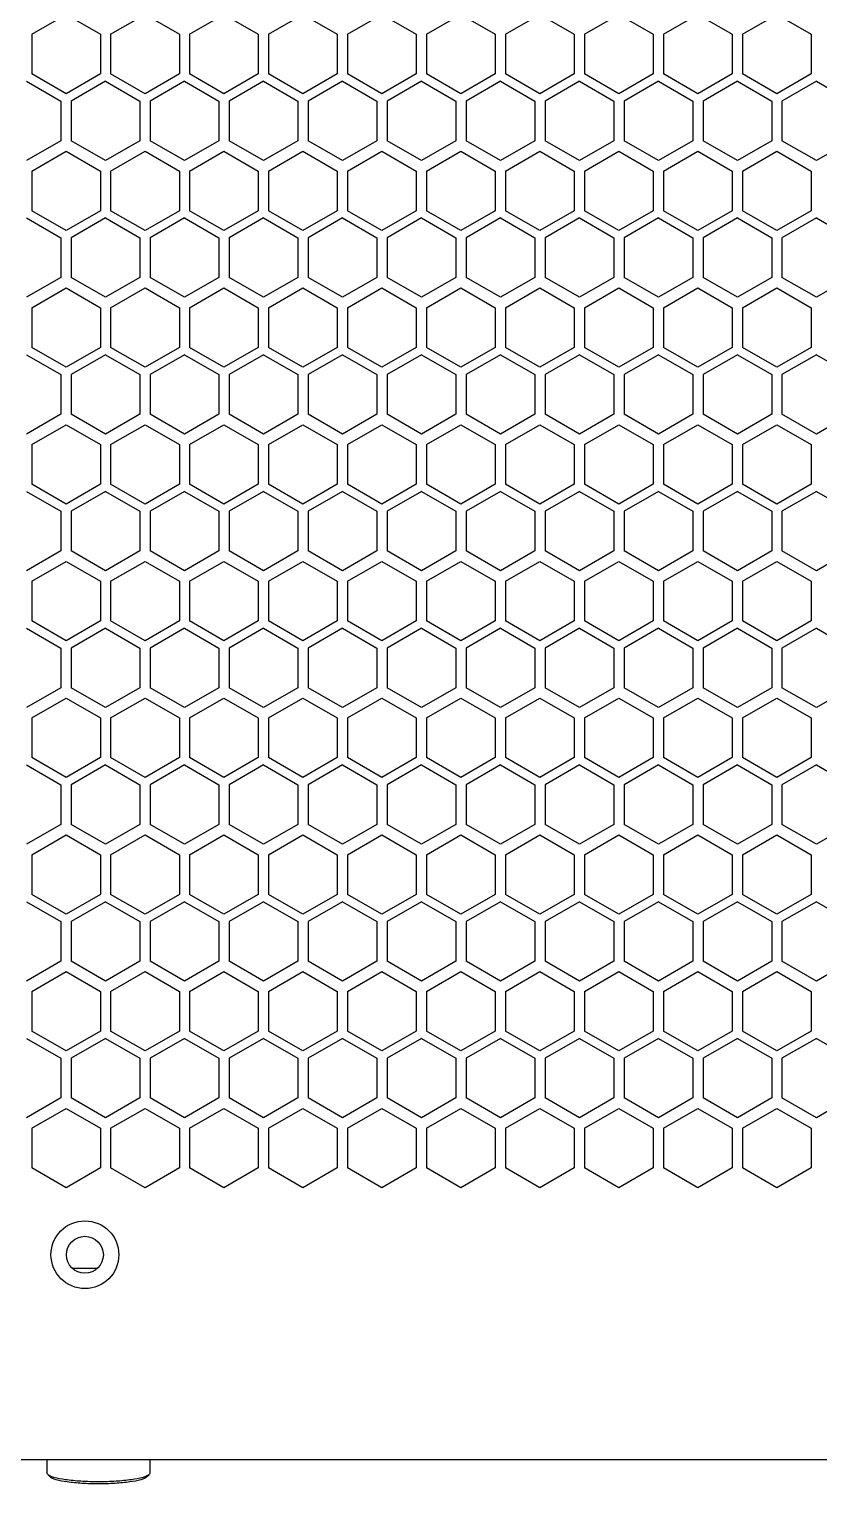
# Model space of a CAD drawing. Extents: x 61367 to 140945, y -1257 to 25588.
# Drawn here: x 92770.2 to 92862.2, y 20052.9 to 20222.4 of the extents above; entities that cross this region are included whole.
import ezdxf

# ---------------------------------------------------------------- set-up
doc = ezdxf.new("R2010")
doc.units = 0
doc.header["$MEASUREMENT"] = 0
doc.layers.get('0').update_dxf_attribs({"linetype": 'CONTINUOUS'})
for name, color, linetype in [('4215-0411-4-1_0', 7, 'CONTINUOUS'), ('4215-0412-2-1_0', 7, 'CONTINUOUS'), ('SONGBUTUO-M4-8_0', 7, 'CONTINUOUS')]:
    doc.layers.add(name, color=color, linetype=linetype)

# ---------------------------------------------------------------- blocks, each defined once
blk = doc.blocks.new('RYHTHYT')
at = {"layer": '4215-0411-4-1_0', "color": 7, "linetype": 'Continuous'}
blk.add_line((-33026.25, -67865.24), (-33029.07, -67865.24), dxfattribs=at)
at = {"layer": '4215-0412-2-1_0', "color": 7, "linetype": 'Continuous'}
for p, q in [((-33033.86, -67721.45), (-33029.86, -67719.14)), ((-33029.86, -67719.14), (-33025.86, -67721.45)), ((-33024.66, -67721.45), (-33020.66, -67719.14)), ((-33020.66, -67719.14), (-33016.66, -67721.45)), ((-33015.46, -67721.45), (-33011.46, -67719.14)), ((-33011.46, -67719.14), (-33007.46, -67721.45)), ((-33006.26, -67721.45), (-33002.26, -67719.14)), ((-33002.26, -67719.14), (-32998.26, -67721.45)), ((-32997.06, -67721.45), (-32993.06, -67719.14)), ((-32993.06, -67719.14), (-32989.06, -67721.45)), ((-32987.86, -67721.45), (-32983.86, -67719.14)), ((-32983.86, -67719.14), (-32979.86, -67721.45)), ((-32978.66, -67721.45), (-32974.66, -67719.14)), ((-32974.66, -67719.14), (-32970.66, -67721.45)), ((-32969.46, -67721.45), (-32965.46, -67719.14)), ((-32965.46, -67719.14), (-32961.46, -67721.45)), ((-32960.26, -67721.45), (-32956.26, -67719.14)), ((-32956.26, -67719.14), (-32952.26, -67721.45)), ((-32951.06, -67721.45), (-32947.06, -67719.14)), ((-32947.06, -67719.14), (-32943.06, -67721.45)), ((-33033.86, -67721.45), (-33033.86, -67726.07)), ((-33025.86, -67721.45), (-33025.86, -67726.07)), ((-33024.66, -67721.45), (-33024.66, -67726.07)), ((-33016.66, -67721.45), (-33016.66, -67726.07)), ((-33015.46, -67721.45), (-33015.46, -67726.07)), ((-33007.46, -67721.45), (-33007.46, -67726.07)), ((-33006.26, -67721.45), (-33006.26, -67726.07)), ((-32998.26, -67721.45), (-32998.26, -67726.07)), ((-32997.06, -67721.45), (-32997.06, -67726.07)), ((-32989.06, -67721.45), (-32989.06, -67726.07)), ((-32987.86, -67721.45), (-32987.86, -67726.07)), ((-32979.86, -67721.45), (-32979.86, -67726.07)), ((-32978.66, -67721.45), (-32978.66, -67726.07)), ((-32970.66, -67721.45), (-32970.66, -67726.07)), ((-32969.46, -67721.45), (-32969.46, -67726.07)), ((-32961.46, -67721.45), (-32961.46, -67726.07)), ((-32960.26, -67721.45), (-32960.26, -67726.07)), ((-32952.26, -67721.45), (-32952.26, -67726.07)), ((-32951.06, -67721.45), (-32951.06, -67726.07)), ((-32943.06, -67721.45), (-32943.06, -67726.07)), ((-33029.86, -67728.38), (-33033.86, -67726.07)), ((-33025.86, -67726.07), (-33029.86, -67728.38)), ((-33020.66, -67728.38), (-33024.66, -67726.07)), ((-33016.66, -67726.07), (-33020.66, -67728.38)), ((-33011.46, -67728.38), (-33015.46, -67726.07)), ((-33007.46, -67726.07), (-33011.46, -67728.38)), ((-33002.26, -67728.38), (-33006.26, -67726.07)), ((-32998.26, -67726.07), (-33002.26, -67728.38)), ((-32993.06, -67728.38), (-32997.06, -67726.07)), ((-32989.06, -67726.07), (-32993.06, -67728.38)), ((-32983.86, -67728.38), (-32987.86, -67726.07)), ((-32979.86, -67726.07), (-32983.86, -67728.38)), ((-32974.66, -67728.38), (-32978.66, -67726.07)), ((-32970.66, -67726.07), (-32974.66, -67728.38)), ((-32965.46, -67728.38), (-32969.46, -67726.07)), ((-32961.46, -67726.07), (-32965.46, -67728.38)), ((-32956.26, -67728.38), (-32960.26, -67726.07)), ((-32952.26, -67726.07), (-32956.26, -67728.38)), ((-32947.06, -67728.38), (-32951.06, -67726.07)), ((-32943.06, -67726.07), (-32947.06, -67728.38)), ((-33034.46, -67726.92), (-33030.46, -67729.23)), ((-33025.26, -67726.92), (-33029.26, -67729.23)), ((-33025.26, -67726.92), (-33021.26, -67729.23)), ((-33016.06, -67726.92), (-33020.06, -67729.23)), ((-33016.06, -67726.92), (-33012.06, -67729.23)), ((-33006.86, -67726.92), (-33010.86, -67729.23)), ((-33006.86, -67726.92), (-33002.86, -67729.23)), ((-32997.66, -67726.92), (-33001.66, -67729.23)), ((-32997.66, -67726.92), (-32993.66, -67729.23)), ((-32988.46, -67726.92), (-32992.46, -67729.23)), ((-32988.46, -67726.92), (-32984.46, -67729.23)), ((-32979.26, -67726.92), (-32983.26, -67729.23)), ((-32979.26, -67726.92), (-32975.26, -67729.23)), ((-32970.06, -67726.92), (-32974.06, -67729.23)), ((-32970.06, -67726.92), (-32966.06, -67729.23)), ((-32960.86, -67726.92), (-32964.86, -67729.23)), ((-32960.86, -67726.92), (-32956.86, -67729.23)), ((-32951.66, -67726.92), (-32955.66, -67729.23)), ((-32951.66, -67726.92), (-32947.66, -67729.23)), ((-32942.46, -67726.92), (-32946.46, -67729.23)), ((-32942.46, -67726.92), (-32938.46, -67729.23)), ((-33030.46, -67729.23), (-33030.46, -67733.85)), ((-33029.26, -67729.23), (-33029.26, -67733.85)), ((-33021.26, -67729.23), (-33021.26, -67733.85)), ((-33020.06, -67729.23), (-33020.06, -67733.85)), ((-33012.06, -67729.23), (-33012.06, -67733.85)), ((-33010.86, -67729.23), (-33010.86, -67733.85)), ((-33002.86, -67729.23), (-33002.86, -67733.85)), ((-33001.66, -67729.23), (-33001.66, -67733.85)), ((-32993.66, -67729.23), (-32993.66, -67733.85)), ((-32992.46, -67729.23), (-32992.46, -67733.85)), ((-32984.46, -67729.23), (-32984.46, -67733.85)), ((-32983.26, -67729.23), (-32983.26, -67733.85)), ((-32975.26, -67729.23), (-32975.26, -67733.85)), ((-32974.06, -67729.23), (-32974.06, -67733.85)), ((-32966.06, -67729.23), (-32966.06, -67733.85)), ((-32964.86, -67729.23), (-32964.86, -67733.85)), ((-32956.86, -67729.23), (-32956.86, -67733.85)), ((-32955.66, -67729.23), (-32955.66, -67733.85)), ((-32947.66, -67729.23), (-32947.66, -67733.85)), ((-32946.46, -67729.23), (-32946.46, -67733.85)), ((-33030.46, -67733.85), (-33034.46, -67736.16)), ((-33025.26, -67736.16), (-33029.26, -67733.85)), ((-33021.26, -67733.85), (-33025.26, -67736.16)), ((-33016.06, -67736.16), (-33020.06, -67733.85)), ((-33012.06, -67733.85), (-33016.06, -67736.16)), ((-33006.86, -67736.16), (-33010.86, -67733.85)), ((-33002.86, -67733.85), (-33006.86, -67736.16)), ((-32997.66, -67736.16), (-33001.66, -67733.85)), ((-32993.66, -67733.85), (-32997.66, -67736.16)), ((-32988.46, -67736.16), (-32992.46, -67733.85)), ((-32984.46, -67733.85), (-32988.46, -67736.16)), ((-32979.26, -67736.16), (-32983.26, -67733.85)), ((-32975.26, -67733.85), (-32979.26, -67736.16)), ((-32970.06, -67736.16), (-32974.06, -67733.85)), ((-32966.06, -67733.85), (-32970.06, -67736.16)), ((-32960.86, -67736.16), (-32964.86, -67733.85)), ((-32956.86, -67733.85), (-32960.86, -67736.16)), ((-32951.66, -67736.16), (-32955.66, -67733.85)), ((-32947.66, -67733.85), (-32951.66, -67736.16)), ((-32942.46, -67736.16), (-32946.46, -67733.85)), ((-32938.46, -67733.85), (-32942.46, -67736.16)), ((-33033.86, -67737.38), (-33029.86, -67735.07)), ((-33029.86, -67735.07), (-33025.86, -67737.38)), ((-33024.66, -67737.38), (-33020.66, -67735.07)), ((-33020.66, -67735.07), (-33016.66, -67737.38)), ((-33015.46, -67737.38), (-33011.46, -67735.07)), ((-33011.46, -67735.07), (-33007.46, -67737.38)), ((-33006.26, -67737.38), (-33002.26, -67735.07)), ((-33002.26, -67735.07), (-32998.26, -67737.38)), ((-32997.06, -67737.38), (-32993.06, -67735.07)), ((-32993.06, -67735.07), (-32989.06, -67737.38)), ((-32987.86, -67737.38), (-32983.86, -67735.07)), ((-32983.86, -67735.07), (-32979.86, -67737.38)), ((-32978.66, -67737.38), (-32974.66, -67735.07)), ((-32974.66, -67735.07), (-32970.66, -67737.38)), ((-32969.46, -67737.38), (-32965.46, -67735.07)), ((-32965.46, -67735.07), (-32961.46, -67737.38)), ((-32960.26, -67737.38), (-32956.26, -67735.07)), ((-32956.26, -67735.07), (-32952.26, -67737.38)), ((-32951.06, -67737.38), (-32947.06, -67735.07)), ((-32947.06, -67735.07), (-32943.06, -67737.38)), ((-33033.86, -67737.38), (-33033.86, -67742)), ((-33025.86, -67737.38), (-33025.86, -67742)), ((-33024.66, -67737.38), (-33024.66, -67742)), ((-33016.66, -67737.38), (-33016.66, -67742)), ((-33015.46, -67737.38), (-33015.46, -67742)), ((-33007.46, -67737.38), (-33007.46, -67742)), ((-33006.26, -67737.38), (-33006.26, -67742)), ((-32998.26, -67737.38), (-32998.26, -67742)), ((-32997.06, -67737.38), (-32997.06, -67742)), ((-32989.06, -67737.38), (-32989.06, -67742)), ((-32987.86, -67737.38), (-32987.86, -67742)), ((-32979.86, -67737.38), (-32979.86, -67742)), ((-32978.66, -67737.38), (-32978.66, -67742)), ((-32970.66, -67737.38), (-32970.66, -67742)), ((-32969.46, -67737.38), (-32969.46, -67742)), ((-32961.46, -67737.38), (-32961.46, -67742)), ((-32960.26, -67737.38), (-32960.26, -67742)), ((-32952.26, -67737.38), (-32952.26, -67742)), ((-32951.06, -67737.38), (-32951.06, -67742)), ((-32943.06, -67737.38), (-32943.06, -67742)), ((-33034.46, -67742.85), (-33030.46, -67745.16)), ((-33029.86, -67744.31), (-33033.86, -67742)), ((-33025.86, -67742), (-33029.86, -67744.31)), ((-33025.26, -67742.85), (-33029.26, -67745.16)), ((-33025.26, -67742.85), (-33021.26, -67745.16)), ((-33020.66, -67744.31), (-33024.66, -67742)), ((-33016.66, -67742), (-33020.66, -67744.31)), ((-33016.06, -67742.85), (-33020.06, -67745.16)), ((-33016.06, -67742.85), (-33012.06, -67745.16)), ((-33011.46, -67744.31), (-33015.46, -67742)), ((-33007.46, -67742), (-33011.46, -67744.31)), ((-33006.86, -67742.85), (-33010.86, -67745.16)), ((-33006.86, -67742.85), (-33002.86, -67745.16)), ((-33002.26, -67744.31), (-33006.26, -67742)), ((-32998.26, -67742), (-33002.26, -67744.31)), ((-32997.66, -67742.85), (-33001.66, -67745.16)), ((-32997.66, -67742.85), (-32993.66, -67745.16)), ((-32993.06, -67744.31), (-32997.06, -67742)), ((-32989.06, -67742), (-32993.06, -67744.31)), ((-32988.46, -67742.85), (-32992.46, -67745.16)), ((-32988.46, -67742.85), (-32984.46, -67745.16)), ((-32983.86, -67744.31), (-32987.86, -67742)), ((-32979.86, -67742), (-32983.86, -67744.31)), ((-32979.26, -67742.85), (-32983.26, -67745.16)), ((-32979.26, -67742.85), (-32975.26, -67745.16)), ((-32974.66, -67744.31), (-32978.66, -67742)), ((-32970.66, -67742), (-32974.66, -67744.31)), ((-32970.06, -67742.85), (-32974.06, -67745.16)), ((-32970.06, -67742.85), (-32966.06, -67745.16)), ((-32965.46, -67744.31), (-32969.46, -67742)), ((-32961.46, -67742), (-32965.46, -67744.31)), ((-32960.86, -67742.85), (-32964.86, -67745.16)), ((-32960.86, -67742.85), (-32956.86, -67745.16)), ((-32956.26, -67744.31), (-32960.26, -67742)), ((-32952.26, -67742), (-32956.26, -67744.31)), ((-32951.66, -67742.85), (-32955.66, -67745.16)), ((-32951.66, -67742.85), (-32947.66, -67745.16)), ((-32947.06, -67744.31), (-32951.06, -67742)), ((-32943.06, -67742), (-32947.06, -67744.31)), ((-32942.46, -67742.85), (-32946.46, -67745.16)), ((-32942.46, -67742.85), (-32938.46, -67745.16)), ((-33030.46, -67745.16), (-33030.46, -67749.78)), ((-33029.26, -67745.16), (-33029.26, -67749.78)), ((-33021.26, -67745.16), (-33021.26, -67749.78)), ((-33020.06, -67745.16), (-33020.06, -67749.78)), ((-33012.06, -67745.16), (-33012.06, -67749.78)), ((-33010.86, -67745.16), (-33010.86, -67749.78)), ((-33002.86, -67745.16), (-33002.86, -67749.78)), ((-33001.66, -67745.16), (-33001.66, -67749.78)), ((-32993.66, -67745.16), (-32993.66, -67749.78)), ((-32992.46, -67745.16), (-32992.46, -67749.78)), ((-32984.46, -67745.16), (-32984.46, -67749.78)), ((-32983.26, -67745.16), (-32983.26, -67749.78)), ((-32975.26, -67745.16), (-32975.26, -67749.78)), ((-32974.06, -67745.16), (-32974.06, -67749.78)), ((-32966.06, -67745.16), (-32966.06, -67749.78)), ((-32964.86, -67745.16), (-32964.86, -67749.78)), ((-32956.86, -67745.16), (-32956.86, -67749.78)), ((-32955.66, -67745.16), (-32955.66, -67749.78)), ((-32947.66, -67745.16), (-32947.66, -67749.78)), ((-32946.46, -67745.16), (-32946.46, -67749.78)), ((-33030.46, -67749.78), (-33034.46, -67752.09)), ((-33025.26, -67752.09), (-33029.26, -67749.78)), ((-33021.26, -67749.78), (-33025.26, -67752.09)), ((-33016.06, -67752.09), (-33020.06, -67749.78)), ((-33012.06, -67749.78), (-33016.06, -67752.09)), ((-33006.86, -67752.09), (-33010.86, -67749.78)), ((-33002.86, -67749.78), (-33006.86, -67752.09)), ((-32997.66, -67752.09), (-33001.66, -67749.78)), ((-32993.66, -67749.78), (-32997.66, -67752.09)), ((-32988.46, -67752.09), (-32992.46, -67749.78)), ((-32984.46, -67749.78), (-32988.46, -67752.09)), ((-32979.26, -67752.09), (-32983.26, -67749.78)), ((-32975.26, -67749.78), (-32979.26, -67752.09)), ((-32970.06, -67752.09), (-32974.06, -67749.78)), ((-32966.06, -67749.78), (-32970.06, -67752.09)), ((-32960.86, -67752.09), (-32964.86, -67749.78)), ((-32956.86, -67749.78), (-32960.86, -67752.09)), ((-32951.66, -67752.09), (-32955.66, -67749.78)), ((-32947.66, -67749.78), (-32951.66, -67752.09)), ((-32942.46, -67752.09), (-32946.46, -67749.78)), ((-32938.46, -67749.78), (-32942.46, -67752.09)), ((-33033.86, -67753.31), (-33029.86, -67751)), ((-33029.86, -67751), (-33025.86, -67753.31)), ((-33024.66, -67753.31), (-33020.66, -67751)), ((-33020.66, -67751), (-33016.66, -67753.31)), ((-33015.46, -67753.31), (-33011.46, -67751)), ((-33011.46, -67751), (-33007.46, -67753.31)), ((-33006.26, -67753.31), (-33002.26, -67751)), ((-33002.26, -67751), (-32998.26, -67753.31)), ((-32997.06, -67753.31), (-32993.06, -67751)), ((-32993.06, -67751), (-32989.06, -67753.31)), ((-32987.86, -67753.31), (-32983.86, -67751)), ((-32983.86, -67751), (-32979.86, -67753.31)), ((-32978.66, -67753.31), (-32974.66, -67751)), ((-32974.66, -67751), (-32970.66, -67753.31)), ((-32969.46, -67753.31), (-32965.46, -67751)), ((-32965.46, -67751), (-32961.46, -67753.31)), ((-32960.26, -67753.31), (-32956.26, -67751)), ((-32956.26, -67751), (-32952.26, -67753.31)), ((-32951.06, -67753.31), (-32947.06, -67751)), ((-32947.06, -67751), (-32943.06, -67753.31)), ((-33033.86, -67753.31), (-33033.86, -67757.93)), ((-33025.86, -67753.31), (-33025.86, -67757.93)), ((-33024.66, -67753.31), (-33024.66, -67757.93)), ((-33016.66, -67753.31), (-33016.66, -67757.93)), ((-33015.46, -67753.31), (-33015.46, -67757.93)), ((-33007.46, -67753.31), (-33007.46, -67757.93)), ((-33006.26, -67753.31), (-33006.26, -67757.93)), ((-32998.26, -67753.31), (-32998.26, -67757.93)), ((-32997.06, -67753.31), (-32997.06, -67757.93)), ((-32989.06, -67753.31), (-32989.06, -67757.93)), ((-32987.86, -67753.31), (-32987.86, -67757.93)), ((-32979.86, -67753.31), (-32979.86, -67757.93)), ((-32978.66, -67753.31), (-32978.66, -67757.93)), ((-32970.66, -67753.31), (-32970.66, -67757.93)), ((-32969.46, -67753.31), (-32969.46, -67757.93)), ((-32961.46, -67753.31), (-32961.46, -67757.93)), ((-32960.26, -67753.31), (-32960.26, -67757.93)), ((-32952.26, -67753.31), (-32952.26, -67757.93)), ((-32951.06, -67753.31), (-32951.06, -67757.93)), ((-32943.06, -67753.31), (-32943.06, -67757.93)), ((-33029.86, -67760.24), (-33033.86, -67757.93)), ((-33025.86, -67757.93), (-33029.86, -67760.24)), ((-33020.66, -67760.24), (-33024.66, -67757.93)), ((-33016.66, -67757.93), (-33020.66, -67760.24)), ((-33011.46, -67760.24), (-33015.46, -67757.93)), ((-33007.46, -67757.93), (-33011.46, -67760.24)), ((-33002.26, -67760.24), (-33006.26, -67757.93)), ((-32998.26, -67757.93), (-33002.26, -67760.24)), ((-32993.06, -67760.24), (-32997.06, -67757.93)), ((-32989.06, -67757.93), (-32993.06, -67760.24)), ((-32983.86, -67760.24), (-32987.86, -67757.93)), ((-32979.86, -67757.93), (-32983.86, -67760.24)), ((-32974.66, -67760.24), (-32978.66, -67757.93)), ((-32970.66, -67757.93), (-32974.66, -67760.24)), ((-32965.46, -67760.24), (-32969.46, -67757.93)), ((-32961.46, -67757.93), (-32965.46, -67760.24)), ((-32956.26, -67760.24), (-32960.26, -67757.93)), ((-32952.26, -67757.93), (-32956.26, -67760.24)), ((-32947.06, -67760.24), (-32951.06, -67757.93)), ((-32943.06, -67757.93), (-32947.06, -67760.24)), ((-33034.46, -67758.78), (-33030.46, -67761.09)), ((-33025.26, -67758.78), (-33029.26, -67761.09)), ((-33025.26, -67758.78), (-33021.26, -67761.09)), ((-33016.06, -67758.78), (-33020.06, -67761.09)), ((-33016.06, -67758.78), (-33012.06, -67761.09)), ((-33006.86, -67758.78), (-33010.86, -67761.09)), ((-33006.86, -67758.78), (-33002.86, -67761.09)), ((-32997.66, -67758.78), (-33001.66, -67761.09)), ((-32997.66, -67758.78), (-32993.66, -67761.09)), ((-32988.46, -67758.78), (-32992.46, -67761.09)), ((-32988.46, -67758.78), (-32984.46, -67761.09)), ((-32979.26, -67758.78), (-32983.26, -67761.09)), ((-32979.26, -67758.78), (-32975.26, -67761.09)), ((-32970.06, -67758.78), (-32974.06, -67761.09)), ((-32970.06, -67758.78), (-32966.06, -67761.09)), ((-32960.86, -67758.78), (-32964.86, -67761.09)), ((-32960.86, -67758.78), (-32956.86, -67761.09)), ((-32951.66, -67758.78), (-32955.66, -67761.09)), ((-32951.66, -67758.78), (-32947.66, -67761.09)), ((-32942.46, -67758.78), (-32946.46, -67761.09)), ((-32942.46, -67758.78), (-32938.46, -67761.09)), ((-33030.46, -67761.09), (-33030.46, -67765.71)), ((-33029.26, -67761.09), (-33029.26, -67765.71)), ((-33021.26, -67761.09), (-33021.26, -67765.71)), ((-33020.06, -67761.09), (-33020.06, -67765.71)), ((-33012.06, -67761.09), (-33012.06, -67765.71)), ((-33010.86, -67761.09), (-33010.86, -67765.71)), ((-33002.86, -67761.09), (-33002.86, -67765.71)), ((-33001.66, -67761.09), (-33001.66, -67765.71)), ((-32993.66, -67761.09), (-32993.66, -67765.71)), ((-32992.46, -67761.09), (-32992.46, -67765.71)), ((-32984.46, -67761.09), (-32984.46, -67765.71)), ((-32983.26, -67761.09), (-32983.26, -67765.71)), ((-32975.26, -67761.09), (-32975.26, -67765.71)), ((-32974.06, -67761.09), (-32974.06, -67765.71)), ((-32966.06, -67761.09), (-32966.06, -67765.71)), ((-32964.86, -67761.09), (-32964.86, -67765.71)), ((-32956.86, -67761.09), (-32956.86, -67765.71)), ((-32955.66, -67761.09), (-32955.66, -67765.71)), ((-32947.66, -67761.09), (-32947.66, -67765.71)), ((-32946.46, -67761.09), (-32946.46, -67765.71)), ((-33030.46, -67765.71), (-33034.46, -67768.02)), ((-33033.86, -67769.24), (-33029.86, -67766.93)), ((-33029.86, -67766.93), (-33025.86, -67769.24)), ((-33025.26, -67768.02), (-33029.26, -67765.71)), ((-33021.26, -67765.71), (-33025.26, -67768.02)), ((-33024.66, -67769.24), (-33020.66, -67766.93)), ((-33020.66, -67766.93), (-33016.66, -67769.24)), ((-33016.06, -67768.02), (-33020.06, -67765.71)), ((-33012.06, -67765.71), (-33016.06, -67768.02)), ((-33015.46, -67769.24), (-33011.46, -67766.93)), ((-33011.46, -67766.93), (-33007.46, -67769.24)), ((-33006.86, -67768.02), (-33010.86, -67765.71)), ((-33002.86, -67765.71), (-33006.86, -67768.02)), ((-33006.26, -67769.24), (-33002.26, -67766.93)), ((-33002.26, -67766.93), (-32998.26, -67769.24)), ((-32997.66, -67768.02), (-33001.66, -67765.71)), ((-32993.66, -67765.71), (-32997.66, -67768.02)), ((-32997.06, -67769.24), (-32993.06, -67766.93)), ((-32993.06, -67766.93), (-32989.06, -67769.24)), ((-32988.46, -67768.02), (-32992.46, -67765.71)), ((-32984.46, -67765.71), (-32988.46, -67768.02)), ((-32987.86, -67769.24), (-32983.86, -67766.93)), ((-32983.86, -67766.93), (-32979.86, -67769.24)), ((-32979.26, -67768.02), (-32983.26, -67765.71)), ((-32975.26, -67765.71), (-32979.26, -67768.02)), ((-32978.66, -67769.24), (-32974.66, -67766.93)), ((-32974.66, -67766.93), (-32970.66, -67769.24)), ((-32970.06, -67768.02), (-32974.06, -67765.71)), ((-32966.06, -67765.71), (-32970.06, -67768.02)), ((-32969.46, -67769.24), (-32965.46, -67766.93)), ((-32965.46, -67766.93), (-32961.46, -67769.24)), ((-32960.86, -67768.02), (-32964.86, -67765.71)), ((-32956.86, -67765.71), (-32960.86, -67768.02)), ((-32960.26, -67769.24), (-32956.26, -67766.93)), ((-32956.26, -67766.93), (-32952.26, -67769.24)), ((-32951.66, -67768.02), (-32955.66, -67765.71)), ((-32947.66, -67765.71), (-32951.66, -67768.02)), ((-32951.06, -67769.24), (-32947.06, -67766.93)), ((-32947.06, -67766.93), (-32943.06, -67769.24)), ((-32942.46, -67768.02), (-32946.46, -67765.71)), ((-32938.46, -67765.71), (-32942.46, -67768.02)), ((-33033.86, -67769.24), (-33033.86, -67773.86)), ((-33025.86, -67769.24), (-33025.86, -67773.86)), ((-33024.66, -67769.24), (-33024.66, -67773.86)), ((-33016.66, -67769.24), (-33016.66, -67773.86)), ((-33015.46, -67769.24), (-33015.46, -67773.86)), ((-33007.46, -67769.24), (-33007.46, -67773.86)), ((-33006.26, -67769.24), (-33006.26, -67773.86)), ((-32998.26, -67769.24), (-32998.26, -67773.86)), ((-32997.06, -67769.24), (-32997.06, -67773.86)), ((-32989.06, -67769.24), (-32989.06, -67773.86)), ((-32987.86, -67769.24), (-32987.86, -67773.86)), ((-32979.86, -67769.24), (-32979.86, -67773.86)), ((-32978.66, -67769.24), (-32978.66, -67773.86)), ((-32970.66, -67769.24), (-32970.66, -67773.86)), ((-32969.46, -67769.24), (-32969.46, -67773.86)), ((-32961.46, -67769.24), (-32961.46, -67773.86)), ((-32960.26, -67769.24), (-32960.26, -67773.86)), ((-32952.26, -67769.24), (-32952.26, -67773.86)), ((-32951.06, -67769.24), (-32951.06, -67773.86)), ((-32943.06, -67769.24), (-32943.06, -67773.86)), ((-33034.46, -67774.71), (-33030.46, -67777.02)), ((-33029.86, -67776.17), (-33033.86, -67773.86)), ((-33025.86, -67773.86), (-33029.86, -67776.17)), ((-33025.26, -67774.71), (-33029.26, -67777.02)), ((-33025.26, -67774.71), (-33021.26, -67777.02)), ((-33020.66, -67776.17), (-33024.66, -67773.86)), ((-33016.66, -67773.86), (-33020.66, -67776.17)), ((-33016.06, -67774.71), (-33020.06, -67777.02)), ((-33016.06, -67774.71), (-33012.06, -67777.02)), ((-33011.46, -67776.17), (-33015.46, -67773.86)), ((-33007.46, -67773.86), (-33011.46, -67776.17)), ((-33006.86, -67774.71), (-33010.86, -67777.02)), ((-33006.86, -67774.71), (-33002.86, -67777.02)), ((-33002.26, -67776.17), (-33006.26, -67773.86)), ((-32998.26, -67773.86), (-33002.26, -67776.17)), ((-32997.66, -67774.71), (-33001.66, -67777.02)), ((-32997.66, -67774.71), (-32993.66, -67777.02)), ((-32993.06, -67776.17), (-32997.06, -67773.86)), ((-32989.06, -67773.86), (-32993.06, -67776.17)), ((-32988.46, -67774.71), (-32992.46, -67777.02)), ((-32988.46, -67774.71), (-32984.46, -67777.02)), ((-32983.86, -67776.17), (-32987.86, -67773.86)), ((-32979.86, -67773.86), (-32983.86, -67776.17)), ((-32979.26, -67774.71), (-32983.26, -67777.02)), ((-32979.26, -67774.71), (-32975.26, -67777.02)), ((-32974.66, -67776.17), (-32978.66, -67773.86)), ((-32970.66, -67773.86), (-32974.66, -67776.17)), ((-32970.06, -67774.71), (-32974.06, -67777.02)), ((-32970.06, -67774.71), (-32966.06, -67777.02)), ((-32965.46, -67776.17), (-32969.46, -67773.86)), ((-32961.46, -67773.86), (-32965.46, -67776.17)), ((-32960.86, -67774.71), (-32964.86, -67777.02)), ((-32960.86, -67774.71), (-32956.86, -67777.02)), ((-32956.26, -67776.17), (-32960.26, -67773.86)), ((-32952.26, -67773.86), (-32956.26, -67776.17)), ((-32951.66, -67774.71), (-32955.66, -67777.02)), ((-32951.66, -67774.71), (-32947.66, -67777.02)), ((-32947.06, -67776.17), (-32951.06, -67773.86)), ((-32943.06, -67773.86), (-32947.06, -67776.17)), ((-32942.46, -67774.71), (-32946.46, -67777.02)), ((-32942.46, -67774.71), (-32938.46, -67777.02)), ((-33030.46, -67777.02), (-33030.46, -67781.64)), ((-33029.26, -67777.02), (-33029.26, -67781.64)), ((-33021.26, -67777.02), (-33021.26, -67781.64)), ((-33020.06, -67777.02), (-33020.06, -67781.64)), ((-33012.06, -67777.02), (-33012.06, -67781.64)), ((-33010.86, -67777.02), (-33010.86, -67781.64)), ((-33002.86, -67777.02), (-33002.86, -67781.64)), ((-33001.66, -67777.02), (-33001.66, -67781.64)), ((-32993.66, -67777.02), (-32993.66, -67781.64)), ((-32992.46, -67777.02), (-32992.46, -67781.64)), ((-32984.46, -67777.02), (-32984.46, -67781.64)), ((-32983.26, -67777.02), (-32983.26, -67781.64)), ((-32975.26, -67777.02), (-32975.26, -67781.64)), ((-32974.06, -67777.02), (-32974.06, -67781.64)), ((-32966.06, -67777.02), (-32966.06, -67781.64)), ((-32964.86, -67777.02), (-32964.86, -67781.64)), ((-32956.86, -67777.02), (-32956.86, -67781.64)), ((-32955.66, -67777.02), (-32955.66, -67781.64)), ((-32947.66, -67777.02), (-32947.66, -67781.64)), ((-32946.46, -67777.02), (-32946.46, -67781.64)), ((-33030.46, -67781.64), (-33034.46, -67783.95)), ((-33025.26, -67783.95), (-33029.26, -67781.64)), ((-33021.26, -67781.64), (-33025.26, -67783.95)), ((-33016.06, -67783.95), (-33020.06, -67781.64)), ((-33012.06, -67781.64), (-33016.06, -67783.95)), ((-33006.86, -67783.95), (-33010.86, -67781.64)), ((-33002.86, -67781.64), (-33006.86, -67783.95)), ((-32997.66, -67783.95), (-33001.66, -67781.64)), ((-32993.66, -67781.64), (-32997.66, -67783.95)), ((-32988.46, -67783.95), (-32992.46, -67781.64)), ((-32984.46, -67781.64), (-32988.46, -67783.95)), ((-32979.26, -67783.95), (-32983.26, -67781.64)), ((-32975.26, -67781.64), (-32979.26, -67783.95)), ((-32970.06, -67783.95), (-32974.06, -67781.64)), ((-32966.06, -67781.64), (-32970.06, -67783.95)), ((-32960.86, -67783.95), (-32964.86, -67781.64)), ((-32956.86, -67781.64), (-32960.86, -67783.95)), ((-32951.66, -67783.95), (-32955.66, -67781.64)), ((-32947.66, -67781.64), (-32951.66, -67783.95)), ((-32942.46, -67783.95), (-32946.46, -67781.64)), ((-32938.46, -67781.64), (-32942.46, -67783.95)), ((-33033.86, -67785.17), (-33029.86, -67782.86)), ((-33029.86, -67782.86), (-33025.86, -67785.17)), ((-33024.66, -67785.17), (-33020.66, -67782.86)), ((-33020.66, -67782.86), (-33016.66, -67785.17)), ((-33015.46, -67785.17), (-33011.46, -67782.86)), ((-33011.46, -67782.86), (-33007.46, -67785.17)), ((-33006.26, -67785.17), (-33002.26, -67782.86)), ((-33002.26, -67782.86), (-32998.26, -67785.17)), ((-32997.06, -67785.17), (-32993.06, -67782.86)), ((-32993.06, -67782.86), (-32989.06, -67785.17)), ((-32987.86, -67785.17), (-32983.86, -67782.86)), ((-32983.86, -67782.86), (-32979.86, -67785.17)), ((-32978.66, -67785.17), (-32974.66, -67782.86)), ((-32974.66, -67782.86), (-32970.66, -67785.17)), ((-32969.46, -67785.17), (-32965.46, -67782.86)), ((-32965.46, -67782.86), (-32961.46, -67785.17)), ((-32960.26, -67785.17), (-32956.26, -67782.86)), ((-32956.26, -67782.86), (-32952.26, -67785.17)), ((-32951.06, -67785.17), (-32947.06, -67782.86)), ((-32947.06, -67782.86), (-32943.06, -67785.17)), ((-33033.86, -67785.17), (-33033.86, -67789.79)), ((-33025.86, -67785.17), (-33025.86, -67789.79)), ((-33024.66, -67785.17), (-33024.66, -67789.79)), ((-33016.66, -67785.17), (-33016.66, -67789.79)), ((-33015.46, -67785.17), (-33015.46, -67789.79)), ((-33007.46, -67785.17), (-33007.46, -67789.79)), ((-33006.26, -67785.17), (-33006.26, -67789.79)), ((-32998.26, -67785.17), (-32998.26, -67789.79)), ((-32997.06, -67785.17), (-32997.06, -67789.79)), ((-32989.06, -67785.17), (-32989.06, -67789.79)), ((-32987.86, -67785.17), (-32987.86, -67789.79)), ((-32979.86, -67785.17), (-32979.86, -67789.79)), ((-32978.66, -67785.17), (-32978.66, -67789.79)), ((-32970.66, -67785.17), (-32970.66, -67789.79)), ((-32969.46, -67785.17), (-32969.46, -67789.79)), ((-32961.46, -67785.17), (-32961.46, -67789.79)), ((-32960.26, -67785.17), (-32960.26, -67789.79)), ((-32952.26, -67785.17), (-32952.26, -67789.79)), ((-32951.06, -67785.17), (-32951.06, -67789.79)), ((-32943.06, -67785.17), (-32943.06, -67789.79)), ((-33034.46, -67790.64), (-33030.46, -67792.95)), ((-33029.86, -67792.1), (-33033.86, -67789.79)), ((-33025.86, -67789.79), (-33029.86, -67792.1)), ((-33025.26, -67790.64), (-33029.26, -67792.95)), ((-33025.26, -67790.64), (-33021.26, -67792.95)), ((-33020.66, -67792.1), (-33024.66, -67789.79)), ((-33016.66, -67789.79), (-33020.66, -67792.1)), ((-33016.06, -67790.64), (-33020.06, -67792.95)), ((-33016.06, -67790.64), (-33012.06, -67792.95)), ((-33011.46, -67792.1), (-33015.46, -67789.79)), ((-33007.46, -67789.79), (-33011.46, -67792.1)), ((-33006.86, -67790.64), (-33010.86, -67792.95)), ((-33006.86, -67790.64), (-33002.86, -67792.95)), ((-33002.26, -67792.1), (-33006.26, -67789.79)), ((-32998.26, -67789.79), (-33002.26, -67792.1)), ((-32997.66, -67790.64), (-33001.66, -67792.95)), ((-32997.66, -67790.64), (-32993.66, -67792.95)), ((-32993.06, -67792.1), (-32997.06, -67789.79)), ((-32989.06, -67789.79), (-32993.06, -67792.1)), ((-32988.46, -67790.64), (-32992.46, -67792.95)), ((-32988.46, -67790.64), (-32984.46, -67792.95)), ((-32983.86, -67792.1), (-32987.86, -67789.79)), ((-32979.86, -67789.79), (-32983.86, -67792.1)), ((-32979.26, -67790.64), (-32983.26, -67792.95)), ((-32979.26, -67790.64), (-32975.26, -67792.95)), ((-32974.66, -67792.1), (-32978.66, -67789.79)), ((-32970.66, -67789.79), (-32974.66, -67792.1)), ((-32970.06, -67790.64), (-32974.06, -67792.95)), ((-32970.06, -67790.64), (-32966.06, -67792.95)), ((-32965.46, -67792.1), (-32969.46, -67789.79)), ((-32961.46, -67789.79), (-32965.46, -67792.1)), ((-32960.86, -67790.64), (-32964.86, -67792.95)), ((-32960.86, -67790.64), (-32956.86, -67792.95)), ((-32956.26, -67792.1), (-32960.26, -67789.79)), ((-32952.26, -67789.79), (-32956.26, -67792.1)), ((-32951.66, -67790.64), (-32955.66, -67792.95)), ((-32951.66, -67790.64), (-32947.66, -67792.95)), ((-32947.06, -67792.1), (-32951.06, -67789.79)), ((-32943.06, -67789.79), (-32947.06, -67792.1)), ((-32942.46, -67790.64), (-32946.46, -67792.95)), ((-32942.46, -67790.64), (-32938.46, -67792.95)), ((-33030.46, -67792.95), (-33030.46, -67797.57)), ((-33029.26, -67792.95), (-33029.26, -67797.57)), ((-33021.26, -67792.95), (-33021.26, -67797.57)), ((-33020.06, -67792.95), (-33020.06, -67797.57)), ((-33012.06, -67792.95), (-33012.06, -67797.57)), ((-33010.86, -67792.95), (-33010.86, -67797.57)), ((-33002.86, -67792.95), (-33002.86, -67797.57)), ((-33001.66, -67792.95), (-33001.66, -67797.57)), ((-32993.66, -67792.95), (-32993.66, -67797.57)), ((-32992.46, -67792.95), (-32992.46, -67797.57)), ((-32984.46, -67792.95), (-32984.46, -67797.57)), ((-32983.26, -67792.95), (-32983.26, -67797.57)), ((-32975.26, -67792.95), (-32975.26, -67797.57)), ((-32974.06, -67792.95), (-32974.06, -67797.57)), ((-32966.06, -67792.95), (-32966.06, -67797.57)), ((-32964.86, -67792.95), (-32964.86, -67797.57)), ((-32956.86, -67792.95), (-32956.86, -67797.57)), ((-32955.66, -67792.95), (-32955.66, -67797.57)), ((-32947.66, -67792.95), (-32947.66, -67797.57)), ((-32946.46, -67792.95), (-32946.46, -67797.57)), ((-33030.46, -67797.57), (-33034.46, -67799.88)), ((-33033.86, -67801.1), (-33029.86, -67798.79)), ((-33029.86, -67798.79), (-33025.86, -67801.1)), ((-33025.26, -67799.88), (-33029.26, -67797.57)), ((-33021.26, -67797.57), (-33025.26, -67799.88)), ((-33024.66, -67801.1), (-33020.66, -67798.79)), ((-33020.66, -67798.79), (-33016.66, -67801.1)), ((-33016.06, -67799.88), (-33020.06, -67797.57)), ((-33012.06, -67797.57), (-33016.06, -67799.88)), ((-33015.46, -67801.1), (-33011.46, -67798.79)), ((-33011.46, -67798.79), (-33007.46, -67801.1)), ((-33006.86, -67799.88), (-33010.86, -67797.57)), ((-33002.86, -67797.57), (-33006.86, -67799.88)), ((-33006.26, -67801.1), (-33002.26, -67798.79)), ((-33002.26, -67798.79), (-32998.26, -67801.1)), ((-32997.66, -67799.88), (-33001.66, -67797.57)), ((-32993.66, -67797.57), (-32997.66, -67799.88)), ((-32997.06, -67801.1), (-32993.06, -67798.79)), ((-32993.06, -67798.79), (-32989.06, -67801.1)), ((-32988.46, -67799.88), (-32992.46, -67797.57)), ((-32984.46, -67797.57), (-32988.46, -67799.88)), ((-32987.86, -67801.1), (-32983.86, -67798.79)), ((-32983.86, -67798.79), (-32979.86, -67801.1)), ((-32979.26, -67799.88), (-32983.26, -67797.57)), ((-32975.26, -67797.57), (-32979.26, -67799.88)), ((-32978.66, -67801.1), (-32974.66, -67798.79)), ((-32974.66, -67798.79), (-32970.66, -67801.1)), ((-32970.06, -67799.88), (-32974.06, -67797.57)), ((-32966.06, -67797.57), (-32970.06, -67799.88)), ((-32969.46, -67801.1), (-32965.46, -67798.79)), ((-32965.46, -67798.79), (-32961.46, -67801.1)), ((-32960.86, -67799.88), (-32964.86, -67797.57)), ((-32956.86, -67797.57), (-32960.86, -67799.88)), ((-32960.26, -67801.1), (-32956.26, -67798.79)), ((-32956.26, -67798.79), (-32952.26, -67801.1)), ((-32951.66, -67799.88), (-32955.66, -67797.57)), ((-32947.66, -67797.57), (-32951.66, -67799.88)), ((-32951.06, -67801.1), (-32947.06, -67798.79)), ((-32947.06, -67798.79), (-32943.06, -67801.1)), ((-32942.46, -67799.88), (-32946.46, -67797.57)), ((-32938.46, -67797.57), (-32942.46, -67799.88)), ((-33033.86, -67801.1), (-33033.86, -67805.72)), ((-33025.86, -67801.1), (-33025.86, -67805.72)), ((-33024.66, -67801.1), (-33024.66, -67805.72)), ((-33016.66, -67801.1), (-33016.66, -67805.72)), ((-33015.46, -67801.1), (-33015.46, -67805.72)), ((-33007.46, -67801.1), (-33007.46, -67805.72)), ((-33006.26, -67801.1), (-33006.26, -67805.72)), ((-32998.26, -67801.1), (-32998.26, -67805.72)), ((-32997.06, -67801.1), (-32997.06, -67805.72)), ((-32989.06, -67801.1), (-32989.06, -67805.72)), ((-32987.86, -67801.1), (-32987.86, -67805.72)), ((-32979.86, -67801.1), (-32979.86, -67805.72)), ((-32978.66, -67801.1), (-32978.66, -67805.72)), ((-32970.66, -67801.1), (-32970.66, -67805.72)), ((-32969.46, -67801.1), (-32969.46, -67805.72)), ((-32961.46, -67801.1), (-32961.46, -67805.72)), ((-32960.26, -67801.1), (-32960.26, -67805.72)), ((-32952.26, -67801.1), (-32952.26, -67805.72)), ((-32951.06, -67801.1), (-32951.06, -67805.72)), ((-32943.06, -67801.1), (-32943.06, -67805.72)), ((-33029.86, -67808.03), (-33033.86, -67805.72)), ((-33025.86, -67805.72), (-33029.86, -67808.03)), ((-33020.66, -67808.03), (-33024.66, -67805.72)), ((-33016.66, -67805.72), (-33020.66, -67808.03)), ((-33011.46, -67808.03), (-33015.46, -67805.72)), ((-33007.46, -67805.72), (-33011.46, -67808.03)), ((-33002.26, -67808.03), (-33006.26, -67805.72)), ((-32998.26, -67805.72), (-33002.26, -67808.03)), ((-32993.06, -67808.03), (-32997.06, -67805.72)), ((-32989.06, -67805.72), (-32993.06, -67808.03)), ((-32983.86, -67808.03), (-32987.86, -67805.72)), ((-32979.86, -67805.72), (-32983.86, -67808.03)), ((-32974.66, -67808.03), (-32978.66, -67805.72)), ((-32970.66, -67805.72), (-32974.66, -67808.03)), ((-32965.46, -67808.03), (-32969.46, -67805.72)), ((-32961.46, -67805.72), (-32965.46, -67808.03)), ((-32956.26, -67808.03), (-32960.26, -67805.72)), ((-32952.26, -67805.72), (-32956.26, -67808.03)), ((-32947.06, -67808.03), (-32951.06, -67805.72)), ((-32943.06, -67805.72), (-32947.06, -67808.03)), ((-33034.46, -67806.57), (-33030.46, -67808.88)), ((-33025.26, -67806.57), (-33029.26, -67808.88)), ((-33025.26, -67806.57), (-33021.26, -67808.88)), ((-33016.06, -67806.57), (-33020.06, -67808.88)), ((-33016.06, -67806.57), (-33012.06, -67808.88)), ((-33006.86, -67806.57), (-33010.86, -67808.88)), ((-33006.86, -67806.57), (-33002.86, -67808.88)), ((-32997.66, -67806.57), (-33001.66, -67808.88)), ((-32997.66, -67806.57), (-32993.66, -67808.88)), ((-32988.46, -67806.57), (-32992.46, -67808.88)), ((-32988.46, -67806.57), (-32984.46, -67808.88)), ((-32979.26, -67806.57), (-32983.26, -67808.88)), ((-32979.26, -67806.57), (-32975.26, -67808.88)), ((-32970.06, -67806.57), (-32974.06, -67808.88)), ((-32970.06, -67806.57), (-32966.06, -67808.88)), ((-32960.86, -67806.57), (-32964.86, -67808.88)), ((-32960.86, -67806.57), (-32956.86, -67808.88)), ((-32951.66, -67806.57), (-32955.66, -67808.88)), ((-32951.66, -67806.57), (-32947.66, -67808.88)), ((-32942.46, -67806.57), (-32946.46, -67808.88)), ((-32942.46, -67806.57), (-32938.46, -67808.88)), ((-33030.46, -67808.88), (-33030.46, -67813.5)), ((-33029.26, -67808.88), (-33029.26, -67813.5)), ((-33021.26, -67808.88), (-33021.26, -67813.5)), ((-33020.06, -67808.88), (-33020.06, -67813.5)), ((-33012.06, -67808.88), (-33012.06, -67813.5)), ((-33010.86, -67808.88), (-33010.86, -67813.5)), ((-33002.86, -67808.88), (-33002.86, -67813.5)), ((-33001.66, -67808.88), (-33001.66, -67813.5)), ((-32993.66, -67808.88), (-32993.66, -67813.5)), ((-32992.46, -67808.88), (-32992.46, -67813.5)), ((-32984.46, -67808.88), (-32984.46, -67813.5)), ((-32983.26, -67808.88), (-32983.26, -67813.5)), ((-32975.26, -67808.88), (-32975.26, -67813.5)), ((-32974.06, -67808.88), (-32974.06, -67813.5)), ((-32966.06, -67808.88), (-32966.06, -67813.5)), ((-32964.86, -67808.88), (-32964.86, -67813.5)), ((-32956.86, -67808.88), (-32956.86, -67813.5)), ((-32955.66, -67808.88), (-32955.66, -67813.5)), ((-32947.66, -67808.88), (-32947.66, -67813.5)), ((-32946.46, -67808.88), (-32946.46, -67813.5)), ((-33030.46, -67813.5), (-33034.46, -67815.81)), ((-33025.26, -67815.81), (-33029.26, -67813.5)), ((-33021.26, -67813.5), (-33025.26, -67815.81)), ((-33016.06, -67815.81), (-33020.06, -67813.5)), ((-33012.06, -67813.5), (-33016.06, -67815.81)), ((-33006.86, -67815.81), (-33010.86, -67813.5)), ((-33002.86, -67813.5), (-33006.86, -67815.81)), ((-32997.66, -67815.81), (-33001.66, -67813.5)), ((-32993.66, -67813.5), (-32997.66, -67815.81)), ((-32988.46, -67815.81), (-32992.46, -67813.5)), ((-32984.46, -67813.5), (-32988.46, -67815.81)), ((-32979.26, -67815.81), (-32983.26, -67813.5)), ((-32975.26, -67813.5), (-32979.26, -67815.81)), ((-32970.06, -67815.81), (-32974.06, -67813.5)), ((-32966.06, -67813.5), (-32970.06, -67815.81)), ((-32960.86, -67815.81), (-32964.86, -67813.5)), ((-32956.86, -67813.5), (-32960.86, -67815.81)), ((-32951.66, -67815.81), (-32955.66, -67813.5)), ((-32947.66, -67813.5), (-32951.66, -67815.81)), ((-32942.46, -67815.81), (-32946.46, -67813.5)), ((-32938.46, -67813.5), (-32942.46, -67815.81)), ((-33033.86, -67817.03), (-33029.86, -67814.72)), ((-33029.86, -67814.72), (-33025.86, -67817.03)), ((-33024.66, -67817.03), (-33020.66, -67814.72)), ((-33020.66, -67814.72), (-33016.66, -67817.03)), ((-33015.46, -67817.03), (-33011.46, -67814.72)), ((-33011.46, -67814.72), (-33007.46, -67817.03)), ((-33006.26, -67817.03), (-33002.26, -67814.72)), ((-33002.26, -67814.72), (-32998.26, -67817.03)), ((-32997.06, -67817.03), (-32993.06, -67814.72)), ((-32993.06, -67814.72), (-32989.06, -67817.03)), ((-32987.86, -67817.03), (-32983.86, -67814.72)), ((-32983.86, -67814.72), (-32979.86, -67817.03)), ((-32978.66, -67817.03), (-32974.66, -67814.72)), ((-32974.66, -67814.72), (-32970.66, -67817.03)), ((-32969.46, -67817.03), (-32965.46, -67814.72)), ((-32965.46, -67814.72), (-32961.46, -67817.03)), ((-32960.26, -67817.03), (-32956.26, -67814.72)), ((-32956.26, -67814.72), (-32952.26, -67817.03)), ((-32951.06, -67817.03), (-32947.06, -67814.72)), ((-32947.06, -67814.72), (-32943.06, -67817.03)), ((-33033.86, -67817.03), (-33033.86, -67821.65)), ((-33025.86, -67817.03), (-33025.86, -67821.65)), ((-33024.66, -67817.03), (-33024.66, -67821.65)), ((-33016.66, -67817.03), (-33016.66, -67821.65)), ((-33015.46, -67817.03), (-33015.46, -67821.65)), ((-33007.46, -67817.03), (-33007.46, -67821.65)), ((-33006.26, -67817.03), (-33006.26, -67821.65)), ((-32998.26, -67817.03), (-32998.26, -67821.65)), ((-32997.06, -67817.03), (-32997.06, -67821.65)), ((-32989.06, -67817.03), (-32989.06, -67821.65)), ((-32987.86, -67817.03), (-32987.86, -67821.65)), ((-32979.86, -67817.03), (-32979.86, -67821.65)), ((-32978.66, -67817.03), (-32978.66, -67821.65)), ((-32970.66, -67817.03), (-32970.66, -67821.65)), ((-32969.46, -67817.03), (-32969.46, -67821.65)), ((-32961.46, -67817.03), (-32961.46, -67821.65)), ((-32960.26, -67817.03), (-32960.26, -67821.65)), ((-32952.26, -67817.03), (-32952.26, -67821.65)), ((-32951.06, -67817.03), (-32951.06, -67821.65)), ((-32943.06, -67817.03), (-32943.06, -67821.65)), ((-33034.46, -67822.5), (-33030.46, -67824.81)), ((-33029.86, -67823.96), (-33033.86, -67821.65)), ((-33025.86, -67821.65), (-33029.86, -67823.96)), ((-33025.26, -67822.5), (-33029.26, -67824.81)), ((-33025.26, -67822.5), (-33021.26, -67824.81)), ((-33020.66, -67823.96), (-33024.66, -67821.65)), ((-33016.66, -67821.65), (-33020.66, -67823.96)), ((-33016.06, -67822.5), (-33020.06, -67824.81)), ((-33016.06, -67822.5), (-33012.06, -67824.81)), ((-33011.46, -67823.96), (-33015.46, -67821.65)), ((-33007.46, -67821.65), (-33011.46, -67823.96)), ((-33006.86, -67822.5), (-33010.86, -67824.81)), ((-33006.86, -67822.5), (-33002.86, -67824.81)), ((-33002.26, -67823.96), (-33006.26, -67821.65)), ((-32998.26, -67821.65), (-33002.26, -67823.96)), ((-32997.66, -67822.5), (-33001.66, -67824.81)), ((-32997.66, -67822.5), (-32993.66, -67824.81)), ((-32993.06, -67823.96), (-32997.06, -67821.65)), ((-32989.06, -67821.65), (-32993.06, -67823.96)), ((-32988.46, -67822.5), (-32992.46, -67824.81)), ((-32988.46, -67822.5), (-32984.46, -67824.81)), ((-32983.86, -67823.96), (-32987.86, -67821.65)), ((-32979.86, -67821.65), (-32983.86, -67823.96)), ((-32979.26, -67822.5), (-32983.26, -67824.81)), ((-32979.26, -67822.5), (-32975.26, -67824.81)), ((-32974.66, -67823.96), (-32978.66, -67821.65)), ((-32970.66, -67821.65), (-32974.66, -67823.96)), ((-32970.06, -67822.5), (-32974.06, -67824.81)), ((-32970.06, -67822.5), (-32966.06, -67824.81)), ((-32965.46, -67823.96), (-32969.46, -67821.65)), ((-32961.46, -67821.65), (-32965.46, -67823.96)), ((-32960.86, -67822.5), (-32964.86, -67824.81)), ((-32960.86, -67822.5), (-32956.86, -67824.81)), ((-32956.26, -67823.96), (-32960.26, -67821.65)), ((-32952.26, -67821.65), (-32956.26, -67823.96)), ((-32951.66, -67822.5), (-32955.66, -67824.81)), ((-32951.66, -67822.5), (-32947.66, -67824.81)), ((-32947.06, -67823.96), (-32951.06, -67821.65)), ((-32943.06, -67821.65), (-32947.06, -67823.96)), ((-32942.46, -67822.5), (-32946.46, -67824.81)), ((-32942.46, -67822.5), (-32938.46, -67824.81)), ((-33030.46, -67824.81), (-33030.46, -67829.43)), ((-33029.26, -67824.81), (-33029.26, -67829.43)), ((-33021.26, -67824.81), (-33021.26, -67829.43)), ((-33020.06, -67824.81), (-33020.06, -67829.43)), ((-33012.06, -67824.81), (-33012.06, -67829.43)), ((-33010.86, -67824.81), (-33010.86, -67829.43)), ((-33002.86, -67824.81), (-33002.86, -67829.43)), ((-33001.66, -67824.81), (-33001.66, -67829.43)), ((-32993.66, -67824.81), (-32993.66, -67829.43)), ((-32992.46, -67824.81), (-32992.46, -67829.43)), ((-32984.46, -67824.81), (-32984.46, -67829.43)), ((-32983.26, -67824.81), (-32983.26, -67829.43)), ((-32975.26, -67824.81), (-32975.26, -67829.43)), ((-32974.06, -67824.81), (-32974.06, -67829.43)), ((-32966.06, -67824.81), (-32966.06, -67829.43)), ((-32964.86, -67824.81), (-32964.86, -67829.43)), ((-32956.86, -67824.81), (-32956.86, -67829.43)), ((-32955.66, -67824.81), (-32955.66, -67829.43)), ((-32947.66, -67824.81), (-32947.66, -67829.43)), ((-32946.46, -67824.81), (-32946.46, -67829.43)), ((-33030.46, -67829.43), (-33034.46, -67831.74)), ((-33025.26, -67831.74), (-33029.26, -67829.43)), ((-33021.26, -67829.43), (-33025.26, -67831.74)), ((-33016.06, -67831.74), (-33020.06, -67829.43)), ((-33012.06, -67829.43), (-33016.06, -67831.74)), ((-33006.86, -67831.74), (-33010.86, -67829.43)), ((-33002.86, -67829.43), (-33006.86, -67831.74)), ((-32997.66, -67831.74), (-33001.66, -67829.43)), ((-32993.66, -67829.43), (-32997.66, -67831.74)), ((-32988.46, -67831.74), (-32992.46, -67829.43)), ((-32984.46, -67829.43), (-32988.46, -67831.74)), ((-32979.26, -67831.74), (-32983.26, -67829.43)), ((-32975.26, -67829.43), (-32979.26, -67831.74)), ((-32970.06, -67831.74), (-32974.06, -67829.43)), ((-32966.06, -67829.43), (-32970.06, -67831.74)), ((-32960.86, -67831.74), (-32964.86, -67829.43)), ((-32956.86, -67829.43), (-32960.86, -67831.74)), ((-32951.66, -67831.74), (-32955.66, -67829.43)), ((-32947.66, -67829.43), (-32951.66, -67831.74)), ((-32942.46, -67831.74), (-32946.46, -67829.43)), ((-32938.46, -67829.43), (-32942.46, -67831.74)), ((-33033.86, -67832.96), (-33029.86, -67830.65)), ((-33029.86, -67830.65), (-33025.86, -67832.96)), ((-33024.66, -67832.96), (-33020.66, -67830.65)), ((-33020.66, -67830.65), (-33016.66, -67832.96)), ((-33015.46, -67832.96), (-33011.46, -67830.65)), ((-33011.46, -67830.65), (-33007.46, -67832.96)), ((-33006.26, -67832.96), (-33002.26, -67830.65)), ((-33002.26, -67830.65), (-32998.26, -67832.96)), ((-32997.06, -67832.96), (-32993.06, -67830.65)), ((-32993.06, -67830.65), (-32989.06, -67832.96)), ((-32987.86, -67832.96), (-32983.86, -67830.65)), ((-32983.86, -67830.65), (-32979.86, -67832.96)), ((-32978.66, -67832.96), (-32974.66, -67830.65)), ((-32974.66, -67830.65), (-32970.66, -67832.96)), ((-32969.46, -67832.96), (-32965.46, -67830.65)), ((-32965.46, -67830.65), (-32961.46, -67832.96)), ((-32960.26, -67832.96), (-32956.26, -67830.65)), ((-32956.26, -67830.65), (-32952.26, -67832.96)), ((-32951.06, -67832.96), (-32947.06, -67830.65)), ((-32947.06, -67830.65), (-32943.06, -67832.96)), ((-33033.86, -67832.96), (-33033.86, -67837.58)), ((-33025.86, -67832.96), (-33025.86, -67837.58)), ((-33024.66, -67832.96), (-33024.66, -67837.58)), ((-33016.66, -67832.96), (-33016.66, -67837.58)), ((-33015.46, -67832.96), (-33015.46, -67837.58)), ((-33007.46, -67832.96), (-33007.46, -67837.58)), ((-33006.26, -67832.96), (-33006.26, -67837.58)), ((-32998.26, -67832.96), (-32998.26, -67837.58)), ((-32997.06, -67832.96), (-32997.06, -67837.58)), ((-32989.06, -67832.96), (-32989.06, -67837.58)), ((-32987.86, -67832.96), (-32987.86, -67837.58)), ((-32979.86, -67832.96), (-32979.86, -67837.58)), ((-32978.66, -67832.96), (-32978.66, -67837.58)), ((-32970.66, -67832.96), (-32970.66, -67837.58)), ((-32969.46, -67832.96), (-32969.46, -67837.58)), ((-32961.46, -67832.96), (-32961.46, -67837.58)), ((-32960.26, -67832.96), (-32960.26, -67837.58)), ((-32952.26, -67832.96), (-32952.26, -67837.58)), ((-32951.06, -67832.96), (-32951.06, -67837.58)), ((-32943.06, -67832.96), (-32943.06, -67837.58)), ((-33029.86, -67839.89), (-33033.86, -67837.58)), ((-33025.86, -67837.58), (-33029.86, -67839.89)), ((-33020.66, -67839.89), (-33024.66, -67837.58)), ((-33016.66, -67837.58), (-33020.66, -67839.89)), ((-33011.46, -67839.89), (-33015.46, -67837.58)), ((-33007.46, -67837.58), (-33011.46, -67839.89)), ((-33002.26, -67839.89), (-33006.26, -67837.58)), ((-32998.26, -67837.58), (-33002.26, -67839.89)), ((-32993.06, -67839.89), (-32997.06, -67837.58)), ((-32989.06, -67837.58), (-32993.06, -67839.89)), ((-32983.86, -67839.89), (-32987.86, -67837.58)), ((-32979.86, -67837.58), (-32983.86, -67839.89)), ((-32974.66, -67839.89), (-32978.66, -67837.58)), ((-32970.66, -67837.58), (-32974.66, -67839.89)), ((-32965.46, -67839.89), (-32969.46, -67837.58)), ((-32961.46, -67837.58), (-32965.46, -67839.89)), ((-32956.26, -67839.89), (-32960.26, -67837.58)), ((-32952.26, -67837.58), (-32956.26, -67839.89)), ((-32947.06, -67839.89), (-32951.06, -67837.58)), ((-32943.06, -67837.58), (-32947.06, -67839.89)), ((-33034.46, -67838.43), (-33030.46, -67840.74)), ((-33025.26, -67838.43), (-33029.26, -67840.74)), ((-33025.26, -67838.43), (-33021.26, -67840.74)), ((-33016.06, -67838.43), (-33020.06, -67840.74)), ((-33016.06, -67838.43), (-33012.06, -67840.74)), ((-33006.86, -67838.43), (-33010.86, -67840.74)), ((-33006.86, -67838.43), (-33002.86, -67840.74)), ((-32997.66, -67838.43), (-33001.66, -67840.74)), ((-32997.66, -67838.43), (-32993.66, -67840.74)), ((-32988.46, -67838.43), (-32992.46, -67840.74)), ((-32988.46, -67838.43), (-32984.46, -67840.74)), ((-32979.26, -67838.43), (-32983.26, -67840.74)), ((-32979.26, -67838.43), (-32975.26, -67840.74)), ((-32970.06, -67838.43), (-32974.06, -67840.74)), ((-32970.06, -67838.43), (-32966.06, -67840.74)), ((-32960.86, -67838.43), (-32964.86, -67840.74)), ((-32960.86, -67838.43), (-32956.86, -67840.74)), ((-32951.66, -67838.43), (-32955.66, -67840.74)), ((-32951.66, -67838.43), (-32947.66, -67840.74)), ((-32942.46, -67838.43), (-32946.46, -67840.74)), ((-32942.46, -67838.43), (-32938.46, -67840.74)), ((-33030.46, -67840.74), (-33030.46, -67845.36)), ((-33029.26, -67840.74), (-33029.26, -67845.36)), ((-33021.26, -67840.74), (-33021.26, -67845.36)), ((-33020.06, -67840.74), (-33020.06, -67845.36)), ((-33012.06, -67840.74), (-33012.06, -67845.36)), ((-33010.86, -67840.74), (-33010.86, -67845.36)), ((-33002.86, -67840.74), (-33002.86, -67845.36)), ((-33001.66, -67840.74), (-33001.66, -67845.36)), ((-32993.66, -67840.74), (-32993.66, -67845.36)), ((-32992.46, -67840.74), (-32992.46, -67845.36)), ((-32984.46, -67840.74), (-32984.46, -67845.36)), ((-32983.26, -67840.74), (-32983.26, -67845.36)), ((-32975.26, -67840.74), (-32975.26, -67845.36)), ((-32974.06, -67840.74), (-32974.06, -67845.36)), ((-32966.06, -67840.74), (-32966.06, -67845.36)), ((-32964.86, -67840.74), (-32964.86, -67845.36)), ((-32956.86, -67840.74), (-32956.86, -67845.36)), ((-32955.66, -67840.74), (-32955.66, -67845.36)), ((-32947.66, -67840.74), (-32947.66, -67845.36)), ((-32946.46, -67840.74), (-32946.46, -67845.36)), ((-33030.46, -67845.36), (-33034.46, -67847.67)), ((-33033.86, -67848.89), (-33029.86, -67846.58)), ((-33029.86, -67846.58), (-33025.86, -67848.89)), ((-33025.26, -67847.67), (-33029.26, -67845.36)), ((-33021.26, -67845.36), (-33025.26, -67847.67)), ((-33024.66, -67848.89), (-33020.66, -67846.58)), ((-33020.66, -67846.58), (-33016.66, -67848.89)), ((-33016.06, -67847.67), (-33020.06, -67845.36)), ((-33012.06, -67845.36), (-33016.06, -67847.67)), ((-33015.46, -67848.89), (-33011.46, -67846.58)), ((-33011.46, -67846.58), (-33007.46, -67848.89)), ((-33006.86, -67847.67), (-33010.86, -67845.36)), ((-33002.86, -67845.36), (-33006.86, -67847.67)), ((-33006.26, -67848.89), (-33002.26, -67846.58)), ((-33002.26, -67846.58), (-32998.26, -67848.89)), ((-32997.66, -67847.67), (-33001.66, -67845.36)), ((-32993.66, -67845.36), (-32997.66, -67847.67)), ((-32997.06, -67848.89), (-32993.06, -67846.58)), ((-32993.06, -67846.58), (-32989.06, -67848.89)), ((-32988.46, -67847.67), (-32992.46, -67845.36)), ((-32984.46, -67845.36), (-32988.46, -67847.67)), ((-32987.86, -67848.89), (-32983.86, -67846.58)), ((-32983.86, -67846.58), (-32979.86, -67848.89)), ((-32979.26, -67847.67), (-32983.26, -67845.36)), ((-32975.26, -67845.36), (-32979.26, -67847.67)), ((-32978.66, -67848.89), (-32974.66, -67846.58)), ((-32974.66, -67846.58), (-32970.66, -67848.89)), ((-32970.06, -67847.67), (-32974.06, -67845.36)), ((-32966.06, -67845.36), (-32970.06, -67847.67)), ((-32969.46, -67848.89), (-32965.46, -67846.58)), ((-32965.46, -67846.58), (-32961.46, -67848.89)), ((-32960.86, -67847.67), (-32964.86, -67845.36)), ((-32956.86, -67845.36), (-32960.86, -67847.67)), ((-32960.26, -67848.89), (-32956.26, -67846.58)), ((-32956.26, -67846.58), (-32952.26, -67848.89)), ((-32951.66, -67847.67), (-32955.66, -67845.36)), ((-32947.66, -67845.36), (-32951.66, -67847.67)), ((-32951.06, -67848.89), (-32947.06, -67846.58)), ((-32947.06, -67846.58), (-32943.06, -67848.89)), ((-32942.46, -67847.67), (-32946.46, -67845.36)), ((-32938.46, -67845.36), (-32942.46, -67847.67)), ((-33033.86, -67848.89), (-33033.86, -67853.51)), ((-33025.86, -67848.89), (-33025.86, -67853.51)), ((-33024.66, -67848.89), (-33024.66, -67853.51)), ((-33016.66, -67848.89), (-33016.66, -67853.51)), ((-33015.46, -67848.89), (-33015.46, -67853.51)), ((-33007.46, -67848.89), (-33007.46, -67853.51)), ((-33006.26, -67848.89), (-33006.26, -67853.51)), ((-32998.26, -67848.89), (-32998.26, -67853.51)), ((-32997.06, -67848.89), (-32997.06, -67853.51)), ((-32989.06, -67848.89), (-32989.06, -67853.51)), ((-32987.86, -67848.89), (-32987.86, -67853.51)), ((-32979.86, -67848.89), (-32979.86, -67853.51)), ((-32978.66, -67848.89), (-32978.66, -67853.51)), ((-32970.66, -67848.89), (-32970.66, -67853.51)), ((-32969.46, -67848.89), (-32969.46, -67853.51)), ((-32961.46, -67848.89), (-32961.46, -67853.51)), ((-32960.26, -67848.89), (-32960.26, -67853.51)), ((-32952.26, -67848.89), (-32952.26, -67853.51)), ((-32951.06, -67848.89), (-32951.06, -67853.51)), ((-32943.06, -67848.89), (-32943.06, -67853.51)), ((-33029.86, -67855.82), (-33033.86, -67853.51)), ((-33025.86, -67853.51), (-33029.86, -67855.82)), ((-33020.66, -67855.82), (-33024.66, -67853.51)), ((-33016.66, -67853.51), (-33020.66, -67855.82)), ((-33011.46, -67855.82), (-33015.46, -67853.51)), ((-33007.46, -67853.51), (-33011.46, -67855.82)), ((-33002.26, -67855.82), (-33006.26, -67853.51)), ((-32998.26, -67853.51), (-33002.26, -67855.82)), ((-32993.06, -67855.82), (-32997.06, -67853.51)), ((-32989.06, -67853.51), (-32993.06, -67855.82)), ((-32983.86, -67855.82), (-32987.86, -67853.51)), ((-32979.86, -67853.51), (-32983.86, -67855.82)), ((-32974.66, -67855.82), (-32978.66, -67853.51)), ((-32970.66, -67853.51), (-32974.66, -67855.82)), ((-32965.46, -67855.82), (-32969.46, -67853.51)), ((-32961.46, -67853.51), (-32965.46, -67855.82)), ((-32956.26, -67855.82), (-32960.26, -67853.51)), ((-32952.26, -67853.51), (-32956.26, -67855.82)), ((-32947.06, -67855.82), (-32951.06, -67853.51)), ((-32943.06, -67853.51), (-32947.06, -67855.82)), ((-33371.74, -67887.48), (-32681.58, -67887.48))]:
    blk.add_line(p, q, dxfattribs=at)
for radius in [3.95, 2.15]:
    blk.add_circle((-33027.66, -67863.63), radius, dxfattribs=at)
at = {"layer": 'SONGBUTUO-M4-8_0', "color": 7, "linetype": 'Continuous'}
for p, q in [((-33032.08, -67887.48), (-33032.08, -67889.04)), ((-33020.08, -67887.48), (-33020.08, -67889.04)), ((-33031.69, -67889.51), (-33031.99, -67889.22)), ((-33020.47, -67889.51), (-33020.18, -67889.22))]:
    blk.add_line(p, q, dxfattribs=at)
for points, knots in [([(-33031.99, -67889.22), (-33032, -67889.21), (-33032.05, -67889.16), (-33032.08, -67889.09), (-33032.08, -67889.04)], [0, 0, 0, 0, 0.293305, 1, 1, 1, 1]), ([(-33020.18, -67889.22), (-33020.26, -67889.3), (-33020.49, -67889.43), (-33021.17, -67889.67), (-33022.38, -67889.88), (-33024.11, -67890.05), (-33026.08, -67890.1), (-33028.05, -67890.05), (-33029.79, -67889.88), (-33030.99, -67889.67), (-33031.68, -67889.43), (-33031.91, -67889.3), (-33031.99, -67889.22)], [0, 0, 0, 0, 0.026891, 0.066115, 0.179624, 0.329933, 0.5, 0.670067, 0.820376, 0.933885, 0.973109, 1, 1, 1, 1]), ([(-33020.47, -67889.51), (-33020.55, -67889.58), (-33020.77, -67889.71), (-33021.42, -67889.93), (-33022.56, -67890.14), (-33024.21, -67890.29), (-33026.08, -67890.34), (-33027.96, -67890.29), (-33029.6, -67890.14), (-33030.75, -67889.93), (-33031.4, -67889.71), (-33031.62, -67889.58), (-33031.69, -67889.51)], [0, 0, 0, 0, 0.026894, 0.06612, 0.17963, 0.329937, 0.5, 0.670063, 0.82037, 0.93388, 0.973106, 1, 1, 1, 1]), ([(-33020.08, -67889.04), (-33020.08, -67889.09), (-33020.12, -67889.16), (-33020.16, -67889.21), (-33020.18, -67889.22)], [0, 0, 0, 0, 0.706695, 1, 1, 1, 1])]:
    blk.add_open_spline(points, degree=3, knots=knots, dxfattribs=at)

msp = doc.modelspace()

# ---------------------------------------------------------------- block references
at = {"lineweight": -3}
msp.add_blockref('RYHTHYT', (125804.399, 87943.251), dxfattribs=at)

doc.saveas('drawing.dxf')
